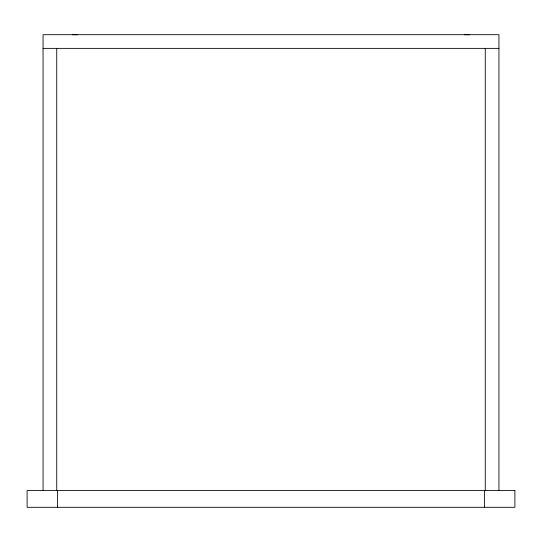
<?xml version="1.0" encoding="UTF-8"?>
<svg xmlns="http://www.w3.org/2000/svg" width="542" height="542" viewBox="0 0 542 542"><rect width="100%" height="100%" fill="white"/><g stroke="black" fill="none" stroke-linecap="round" stroke-linejoin="round"><path stroke-width="0.81" d="M43.055 48.373L498.945 48.373M498.945 490.585L498.945 34.695L43.055 34.695L43.055 490.585M485.266 48.373L485.266 490.585M484.507 490.585L484.507 507.305M57.493 490.585L57.493 507.305M56.734 48.373L56.734 490.585M72.594 34.79A30.393 30.393 0 0 1 77.343 34.79M464.657 34.79A30.393 30.393 0 0 1 469.406 34.79M514.9 490.585L27.1 490.585L27.1 507.305L514.9 507.305L514.9 490.585"/></g></svg>
